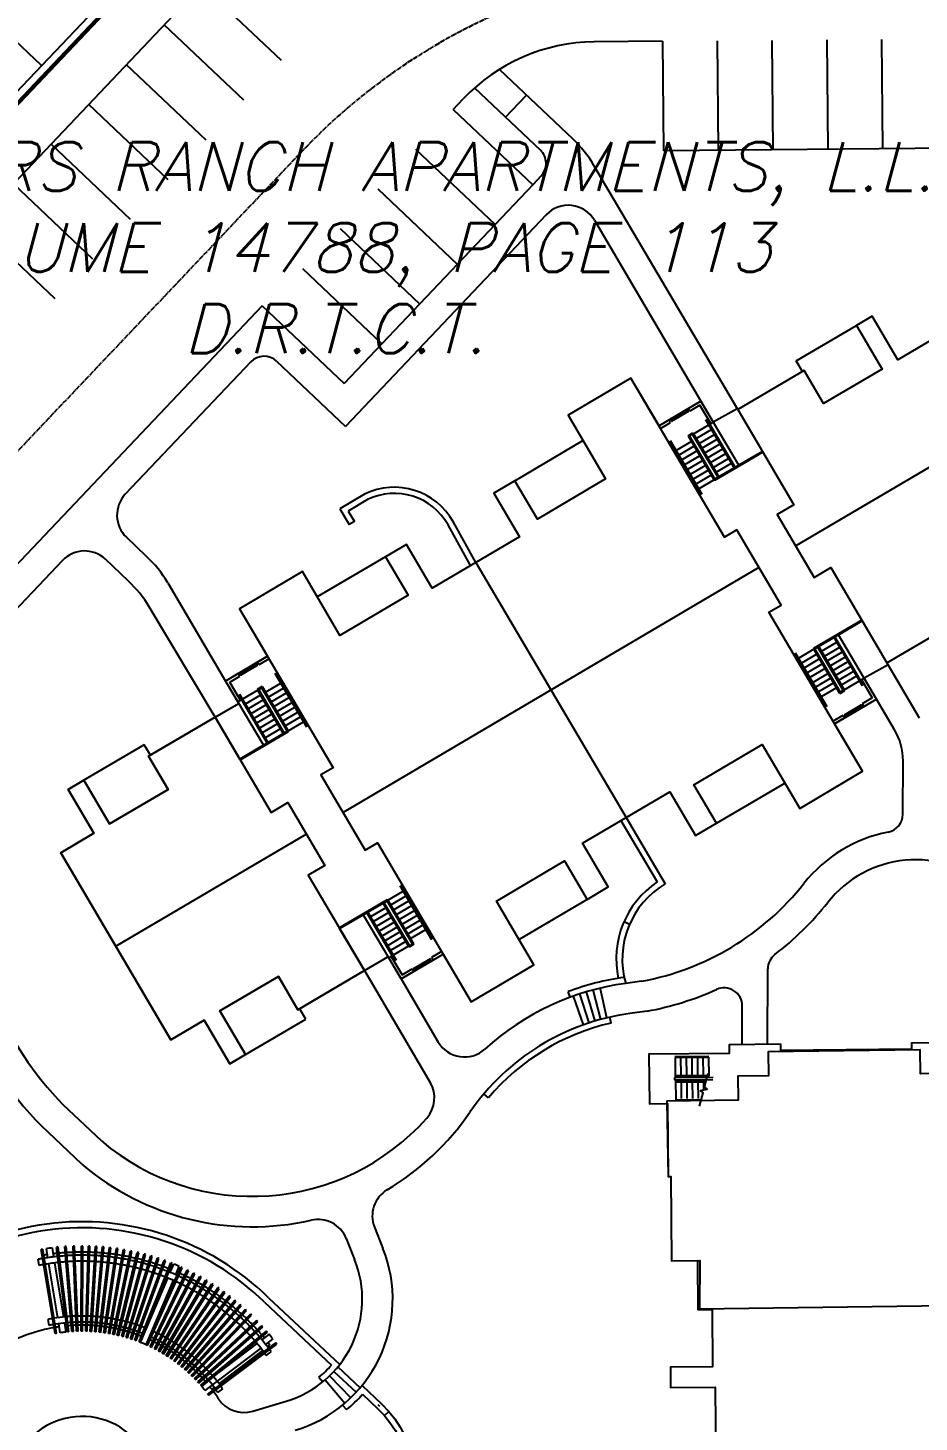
# Model space of a CAD drawing. Header units: feet. Extents: x 2327405 to 2393004, y 6977726 to 7089689.
# Drawn here: x 2342204.1 to 2342350.6, y 7039586.6 to 7039815.8 of the extents above; entities that cross this region are included whole.
import ezdxf

# ---------------------------------------------------------------- set-up
doc = ezdxf.new("R2010")
doc.units = ezdxf.units.FT
doc.header["$MEASUREMENT"] = 0
doc.linetypes.add('CNTR50', pattern=[0.9, 0.75, -0.05, 0.05, -0.05])
doc.layers.get('0').update_dxf_attribs({"linetype": 'CONTINUOUS'})
for name, color, linetype in [('s-adjoiner-txt', 2, 'CONTINUOUS'), ('s-apts', 252, 'CONTINUOUS'), ('s-apts-sd', 252, 'CNTR50')]:
    doc.layers.add(name, color=color, linetype=linetype)
doc.styles.add('LS80', font='simplex.shx', dxfattribs={"oblique": 15, "height": 8})

# ---------------------------------------------------------------- blocks, each defined once
blk = doc.blocks.new('2005042-10b')
at = {"layer": 's-apts'}
for p, q in [((2342255.9004, 7039861.82321), (2342181.5862, 7039783.45612)), ((2342257.50422, 7039848.90635), (2342189.38236, 7039777.06929)), ((2342245.79526, 7039810.39595), (2342232.73465, 7039822.78226)), ((2342206.35882, 7039809.57732), (2342193.29822, 7039821.96362)), ((2342239.60211, 7039803.86565), (2342226.5415, 7039816.25196)), ((2342308.41199, 7039813.5669), (2342297.19207, 7039813.46901)), ((2342308.41199, 7039813.5669), (2342308.56902, 7039795.56808)), ((2342317.41165, 7039813.64542), (2342317.56868, 7039795.64638)), ((2342326.4113, 7039813.72392), (2342326.56834, 7039795.72479)), ((2342335.41096, 7039813.80242), (2342335.568, 7039795.80319)), ((2342344.41062, 7039813.88093), (2342344.56765, 7039795.8816)), ((2342233.40895, 7039797.33535), (2342220.34834, 7039809.72166)), ((2342281.6211, 7039808.95203), (2342293.67972, 7039797.516)), ((2342277.55298, 7039805.91916), (2342288.3553, 7039795.67457)), ((2342227.21583, 7039790.80502), (2342214.15522, 7039803.19132)), ((2342274.03079, 7039802.36855), (2342275.68609, 7039804.11398)), ((2342274.03079, 7039802.36855), (2342287.09143, 7039789.98224)), ((2342221.02268, 7039784.27472), (2342207.96207, 7039796.66102)), ((2342267.83765, 7039795.83823), (2342280.89826, 7039783.45196)), ((2342380.56629, 7039796.19523), (2342308.56902, 7039795.56819)), ((2342320.77401, 7039753.0548), (2342297.14911, 7039793.15606)), ((2342288.46769, 7039791.43341), (2342287.09143, 7039789.98224)), ((2342214.82952, 7039777.74442), (2342201.76891, 7039790.13072)), ((2342287.09143, 7039789.98224), (2342256.12565, 7039757.33074)), ((2342261.6445, 7039789.30793), (2342274.7051, 7039776.92166)), ((2342208.63637, 7039771.21412), (2342195.57576, 7039783.60042)), ((2342289.30336, 7039785.04849), (2342256.31296, 7039750.26216)), ((2342297.23956, 7039784.14536), (2342314.7397, 7039754.43306)), ((2342255.45136, 7039782.77762), (2342268.51196, 7039770.39134)), ((2342249.2582, 7039776.24732), (2342262.31881, 7039763.86104)), ((2342242.65134, 7039770.10937), (2342163.10294, 7039686.23024)), ((2342242.65134, 7039770.10937), (2342256.12565, 7039757.33074)), ((2342330.38604, 7039761.03728), (2342340.29503, 7039766.87354)), ((2342240.77427, 7039760.86401), (2342220.14929, 7039739.11618)), ((2342245.01542, 7039760.9764), (2342256.31296, 7039750.26216)), ((2342331.40104, 7039759.31398), (2342330.38604, 7039761.03728)), ((2342312.65738, 7039753.2066), (2342314.7397, 7039754.43306)), ((2342314.7397, 7039754.43306), (2342316.76971, 7039750.98646)), ((2342312.64064, 7039752.90661), (2342309.76847, 7039751.21494)), ((2342312.72523, 7039752.763), (2342309.85306, 7039751.07133)), ((2342312.91113, 7039752.77578), (2342312.65738, 7039753.2066)), ((2342314.56263, 7039753.74849), (2342312.91113, 7039752.77578)), ((2342316.33888, 7039750.73271), (2342314.56263, 7039753.74849)), ((2342315.65187, 7039751.48863), (2342320.34625, 7039743.51836)), ((2342320.70056, 7039753.17948), (2342316.76971, 7039750.98646)), ((2342309.49799, 7039751.34577), (2342307.84649, 7039750.37306)), ((2342308.10024, 7039749.94223), (2342309.75174, 7039750.91494)), ((2342309.75174, 7039750.91494), (2342309.49799, 7039751.34577)), ((2342312.62818, 7039748.74058), (2342313.41803, 7039749.20579)), ((2342313.41803, 7039749.20579), (2342317.68949, 7039741.95356)), ((2342313.50261, 7039749.06218), (2342316.01576, 7039750.54239)), ((2342313.96782, 7039748.27234), (2342316.48097, 7039749.75255)), ((2342315.50826, 7039751.40405), (2342320.20264, 7039743.43377)), ((2342316.33888, 7039750.73271), (2342316.76971, 7039750.98646)), ((2342284.14833, 7039741.34755), (2342295.3498, 7039747.94506)), ((2342309.54851, 7039747.89383), (2342314.75039, 7039739.06191)), ((2342309.69211, 7039747.97841), (2342314.894, 7039739.14649)), ((2342313.17797, 7039747.80713), (2342310.66482, 7039746.32692)), ((2342313.64318, 7039747.01728), (2342311.13003, 7039745.53707)), ((2342312.62818, 7039748.74058), (2342316.96308, 7039741.38065)), ((2342312.85637, 7039748.68156), (2342313.359, 7039748.9776)), ((2342312.86695, 7039748.66361), (2342317.04326, 7039741.57294)), ((2342313.36958, 7039748.95965), (2342317.54589, 7039741.86898)), ((2342314.43303, 7039747.48249), (2342316.94618, 7039748.9627)), ((2342314.89824, 7039746.69264), (2342317.41139, 7039748.17285)), ((2342315.36345, 7039745.9028), (2342317.8766, 7039747.38301)), ((2342361.61672, 7039749.06367), (2342330.31005, 7039730.62447)), ((2342314.10839, 7039746.22743), (2342311.59524, 7039744.74722)), ((2342314.5736, 7039745.43759), (2342312.06045, 7039743.95738)), ((2342315.03881, 7039744.64774), (2342312.52566, 7039743.16753)), ((2342315.82866, 7039745.11295), (2342318.34181, 7039746.59316)), ((2342316.29387, 7039744.3231), (2342318.80702, 7039745.80331)), ((2342316.75908, 7039743.53325), (2342319.27223, 7039745.01347)), ((2342324.89746, 7039746.05388), (2342316.96308, 7039741.38065)), ((2342324.83402, 7039746.16159), (2342317.04326, 7039741.57294)), ((2342315.50402, 7039743.85789), (2342312.99087, 7039742.37768)), ((2342315.96923, 7039743.06805), (2342313.45608, 7039741.58783)), ((2342317.22428, 7039742.74341), (2342319.73743, 7039744.22362)), ((2342316.43444, 7039742.2782), (2342313.92129, 7039740.79799)), ((2342316.89965, 7039741.48835), (2342314.3865, 7039740.00814)), ((2342223.64876, 7039728.90646), (2342220.33661, 7039732.0476)), ((2342262.89427, 7039728.82919), (2342251.6928, 7039722.23168)), ((2342209.82738, 7039728.23233), (2342173.61216, 7039690.0455)), ((2342220.66658, 7039724.84372), (2342216.89597, 7039728.41965)), ((2342324.27677, 7039727.07095), (2342255.92256, 7039686.81124)), ((2342277.75048, 7039727.90795), (2342302.44885, 7039685.97425)), ((2342227.11923, 7039724.54467), (2342236.61666, 7039708.41965)), ((2342234.89611, 7039702.47387), (2342224.07331, 7039720.5894)), ((2342341.17978, 7039718.40924), (2342333.24541, 7039713.736)), ((2342341.24321, 7039718.30153), (2342333.45245, 7039713.71288)), ((2342341.30622, 7039707.60344), (2342336.61184, 7039715.57372)), ((2342341.44983, 7039707.68803), (2342336.75545, 7039715.6583)), ((2342335.34647, 7039704.09323), (2342330.14458, 7039712.92515)), ((2342335.49008, 7039704.17781), (2342330.28819, 7039713.00974)), ((2342333.30884, 7039713.6283), (2342330.79569, 7039712.14808)), ((2342333.77405, 7039712.83845), (2342331.2609, 7039711.35824)), ((2342337.58031, 7039706.37606), (2342333.24541, 7039713.736)), ((2342337.62876, 7039706.62221), (2342333.45245, 7039713.71288)), ((2342338.13139, 7039706.91825), (2342333.95508, 7039714.00892)), ((2342338.37016, 7039706.84127), (2342334.09869, 7039714.0935)), ((2342334.5639, 7039713.30366), (2342337.07705, 7039714.78387)), ((2342335.02911, 7039712.51381), (2342337.54226, 7039713.99402)), ((2342335.49432, 7039711.72396), (2342338.00747, 7039713.20417)), ((2342238.96947, 7039709.51528), (2342241.84164, 7039711.20695)), ((2342239.05405, 7039709.37167), (2342241.92622, 7039711.06334)), ((2342241.85837, 7039711.50694), (2342243.50987, 7039712.47965)), ((2342242.11212, 7039711.07612), (2342241.85837, 7039711.50694)), ((2342243.76362, 7039712.04883), (2342242.11212, 7039711.07612)), ((2342334.23926, 7039712.0486), (2342331.72611, 7039710.56839)), ((2342334.70447, 7039711.25875), (2342332.19132, 7039709.77854)), ((2342335.16968, 7039710.46891), (2342332.65653, 7039708.9887)), ((2342335.95953, 7039710.93412), (2342338.47268, 7039712.41433)), ((2342336.42474, 7039710.14427), (2342338.93789, 7039711.62448)), ((2342336.88995, 7039709.35442), (2342339.40309, 7039710.83463)), ((2342345.48027, 7039711.10516), (2342341.55267, 7039708.90916)), ((2342345.30322, 7039711.40832), (2342350.586, 7039702.36247)), ((2342238.69898, 7039709.64611), (2342236.61666, 7039708.41965)), ((2342236.61666, 7039708.41965), (2342238.64666, 7039704.97304)), ((2342237.30123, 7039708.24257), (2342238.95273, 7039709.21528)), ((2342239.07749, 7039705.22679), (2342237.30123, 7039708.24257)), ((2342238.95273, 7039709.21528), (2342238.69898, 7039709.64611)), ((2342243.16881, 7039706.57268), (2342245.68196, 7039708.05289)), ((2342244.70925, 7039709.70439), (2342249.91114, 7039700.87246)), ((2342244.85286, 7039709.78897), (2342250.05474, 7039700.95705)), ((2342335.63489, 7039709.67906), (2342333.12174, 7039708.19885)), ((2342336.1001, 7039708.88921), (2342333.58695, 7039707.409)), ((2342336.56531, 7039708.09937), (2342334.05216, 7039706.61916)), ((2342337.35515, 7039708.56458), (2342339.8683, 7039710.04479)), ((2342337.82036, 7039707.77473), (2342340.33351, 7039709.25494)), ((2342338.28557, 7039706.98488), (2342340.79872, 7039708.46509)), ((2342341.12184, 7039708.65541), (2342341.55267, 7039708.90916)), ((2342341.12184, 7039708.65541), (2342342.89809, 7039705.63963)), ((2342343.58267, 7039705.46255), (2342341.55267, 7039708.90916)), ((2342238.7495, 7039706.19417), (2342243.44388, 7039698.2239)), ((2342238.89311, 7039706.27876), (2342243.58749, 7039698.30848)), ((2342241.91376, 7039706.89732), (2342239.40061, 7039705.4171)), ((2342242.37897, 7039706.10747), (2342239.86582, 7039704.62726)), ((2342242.61902, 7039707.50613), (2342241.82917, 7039707.04092)), ((2342241.82917, 7039707.04092), (2342246.10064, 7039699.78869)), ((2342242.55999, 7039707.27794), (2342242.05736, 7039706.9819)), ((2342242.06794, 7039706.96395), (2342246.24425, 7039699.87328)), ((2342242.57057, 7039707.25999), (2342246.74688, 7039700.16932)), ((2342242.61902, 7039707.50613), (2342246.95392, 7039700.1462)), ((2342243.63402, 7039705.78283), (2342246.14717, 7039707.26304)), ((2342244.09923, 7039704.99298), (2342246.61238, 7039706.4732)), ((2342244.56444, 7039704.20314), (2342247.07759, 7039705.68335)), ((2342337.03052, 7039707.30952), (2342334.51737, 7039705.82931)), ((2342337.58031, 7039706.37606), (2342338.37016, 7039706.84127)), ((2342337.63933, 7039706.60426), (2342338.14196, 7039706.9003)), ((2342342.89809, 7039705.63963), (2342341.2466, 7039704.66692)), ((2342234.89611, 7039702.47387), (2342238.79925, 7039704.71397)), ((2342239.07749, 7039705.22679), (2342238.64666, 7039704.97304)), ((2342242.84417, 7039705.31762), (2342240.33102, 7039703.83741)), ((2342243.30938, 7039704.52777), (2342240.79623, 7039703.04756)), ((2342243.77459, 7039703.73793), (2342241.26144, 7039702.25772)), ((2342245.02965, 7039703.41329), (2342247.5428, 7039704.8935)), ((2342245.49486, 7039702.62344), (2342248.00801, 7039704.10365)), ((2342341.14528, 7039704.51053), (2342338.27311, 7039702.81886)), ((2342341.22986, 7039704.36692), (2342338.35769, 7039702.67525)), ((2342341.2466, 7039704.66692), (2342341.50035, 7039704.23609)), ((2342341.50035, 7039704.23609), (2342343.58267, 7039705.46255)), ((2342346.56158, 7039700.40487), (2342343.58267, 7039705.46255)), ((2342244.2398, 7039702.94808), (2342241.72665, 7039701.46787)), ((2342244.70501, 7039702.15823), (2342242.19186, 7039700.67802)), ((2342245.17022, 7039701.36839), (2342242.65707, 7039699.88818)), ((2342245.96007, 7039701.8336), (2342248.47322, 7039703.31381)), ((2342246.42528, 7039701.04375), (2342248.93843, 7039702.52396)), ((2342246.89049, 7039700.2539), (2342249.40363, 7039701.73411)), ((2342336.43571, 7039701.83337), (2342338.08721, 7039702.80608)), ((2342338.34096, 7039702.37525), (2342336.68946, 7039701.40254)), ((2342338.08721, 7039702.80608), (2342338.34096, 7039702.37525)), ((2342238.95611, 7039695.58066), (2342246.74688, 7039700.16932)), ((2342239.01955, 7039695.47296), (2342246.95392, 7039700.1462)), ((2342245.63543, 7039700.57854), (2342243.12228, 7039699.09833)), ((2342223.25407, 7039697.938), (2342213.34508, 7039692.10174)), ((2342224.26907, 7039696.2147), (2342223.25407, 7039697.938)), ((2342347.92016, 7039686.53168), (2342347.94502, 7039695.30151)), ((2342317.30506, 7039685.053), (2342328.50653, 7039691.65052)), ((2342218.58261, 7039664.81852), (2342249.88927, 7039683.25772)), ((2342263.29968, 7039672.39385), (2342265.81283, 7039673.87406)), ((2342270.50721, 7039665.90378), (2342265.30533, 7039674.73571)), ((2342270.65082, 7039665.98837), (2342265.44894, 7039674.82029)), ((2342255.30187, 7039667.82832), (2342263.23624, 7039672.50155)), ((2342255.36531, 7039667.72061), (2342263.15607, 7039672.30926)), ((2342266.7813, 7039664.67641), (2342262.50983, 7039671.92864)), ((2342266.82975, 7039664.92255), (2342262.65344, 7039672.01322)), ((2342267.33238, 7039665.21859), (2342263.15607, 7039672.30926)), ((2342267.57115, 7039665.14162), (2342263.23624, 7039672.50155)), ((2342263.76489, 7039671.604), (2342266.27804, 7039673.08421)), ((2342264.2301, 7039670.81415), (2342266.74325, 7039672.29436)), ((2342264.69531, 7039670.02431), (2342267.20846, 7039671.50452)), ((2342296.051, 7039672.53465), (2342284.84953, 7039665.93714)), ((2342264.54746, 7039662.39357), (2342259.85308, 7039670.36384)), ((2342264.69107, 7039662.47815), (2342259.99669, 7039670.44843)), ((2342262.97504, 7039671.13879), (2342260.46189, 7039669.65858)), ((2342263.44025, 7039670.34894), (2342260.9271, 7039668.86873)), ((2342263.90546, 7039669.5591), (2342261.39231, 7039668.07889)), ((2342265.16052, 7039669.23446), (2342267.67367, 7039670.71467)), ((2342265.62573, 7039668.44461), (2342268.13888, 7039669.92482)), ((2342266.09094, 7039667.65476), (2342268.60409, 7039669.13498)), ((2342264.37067, 7039668.76925), (2342261.85752, 7039667.28904)), ((2342264.83588, 7039667.9794), (2342262.32273, 7039666.49919)), ((2342265.30109, 7039667.18956), (2342262.78794, 7039665.70934)), ((2342266.55615, 7039666.86492), (2342269.0693, 7039668.34513)), ((2342267.02136, 7039666.07507), (2342269.5345, 7039667.55528)), ((2342265.7663, 7039666.39971), (2342263.25315, 7039664.9195)), ((2342266.23151, 7039665.60986), (2342263.71836, 7039664.12965)), ((2342266.69672, 7039664.82001), (2342264.18357, 7039663.3398)), ((2342267.57115, 7039665.14162), (2342266.7813, 7039664.67641)), ((2342267.34296, 7039665.20064), (2342266.84033, 7039664.9046)), ((2342263.86045, 7039663.14949), (2342263.42962, 7039662.89574)), ((2342265.45963, 7039659.44914), (2342263.42962, 7039662.89574)), ((2342263.86045, 7039663.14949), (2342265.6367, 7039660.13371)), ((2342267.4741, 7039661.1192), (2342270.34627, 7039662.81087)), ((2342267.55868, 7039660.97559), (2342270.43085, 7039662.66726)), ((2342272.09909, 7039663.93997), (2342270.44759, 7039662.96726)), ((2342270.44759, 7039662.96726), (2342270.70134, 7039662.53643)), ((2342270.70134, 7039662.53643), (2342272.35284, 7039663.50914)), ((2342259.42532, 7039660.8274), (2342270.25687, 7039642.43725)), ((2342267.54195, 7039660.6756), (2342265.45963, 7039659.44914)), ((2342265.6367, 7039660.13371), (2342267.2882, 7039661.10642)), ((2342267.2882, 7039661.10642), (2342267.54195, 7039660.6756)), ((2342325.68574, 7039648.69124), (2342325.72094, 7039661.10376)), ((2342265.45963, 7039659.44914), (2342271.56354, 7039649.08571)), ((2342304.99521, 7039659.07354), (2342302.3905, 7039658.71934)), ((2342249.81329, 7039652.84492), (2342248.79829, 7039654.56822)), ((2342305.90061, 7039654.15619), (2342303.06421, 7039653.76493)), ((2342321.51923, 7039648.65541), (2342321.53719, 7039654.98884)), ((2342239.9043, 7039647.00866), (2342249.81329, 7039652.84492)), ((2342310.45243, 7039646.68519), (2342316.03556, 7039646.73319)), ((2342310.45386, 7039646.51853), (2342316.03699, 7039646.56653)), ((2342310.5637, 7039643.43602), (2342310.53719, 7039646.51924)), ((2342311.4789, 7039643.61056), (2342311.45383, 7039646.52712)), ((2342312.39554, 7039643.61845), (2342312.37046, 7039646.53501)), ((2342313.31217, 7039643.62633), (2342313.28709, 7039646.54289)), ((2342314.2288, 7039643.63421), (2342314.20372, 7039646.55077)), ((2342315.14543, 7039643.64209), (2342315.12036, 7039646.55865)), ((2342316.0635, 7039643.48331), (2342316.03699, 7039646.56653)), ((2342310.39883, 7039643.22626), (2342316.76039, 7039643.28096)), ((2342310.39883, 7039643.22626), (2342310.4017, 7039642.89294)), ((2342310.4017, 7039642.89294), (2342316.67383, 7039642.94687)), ((2342310.56227, 7039643.60268), (2342316.06207, 7039643.64997)), ((2342310.5637, 7039643.43602), (2342316.0635, 7039643.48331)), ((2342310.57015, 7039642.68605), (2342315.66448, 7039642.72985)), ((2342310.57015, 7039642.68605), (2342310.59523, 7039639.76949)), ((2342310.57159, 7039642.51939), (2342315.6212, 7039642.56281)), ((2342311.48822, 7039642.52727), (2342311.51186, 7039639.77737)), ((2342312.40485, 7039642.53515), (2342312.4285, 7039639.78525)), ((2342313.32148, 7039642.54303), (2342313.34513, 7039639.79314)), ((2342314.23812, 7039642.55092), (2342314.26176, 7039639.80102)), ((2342315.15475, 7039642.5588), (2342315.167, 7039641.13367)), ((2342310.51333, 7039639.60211), (2342314.81907, 7039639.63914)), ((2342216.22705, 7039632.81737), (2342209.95896, 7039638.76183)), ((2342212.99219, 7039629.0048), (2342206.4137, 7039635.23605)), ((2342261.08893, 7039618.64356), (2342262.47893, 7039615.16493)), ((2342256.44796, 7039616.78306), (2342257.83588, 7039613.30964)), ((2342241.08532, 7039588.39898), (2342246.60452, 7039590.05142)), ((2342261.6432, 7039589.49777), (2342261.91965, 7039589.23799))]:
    blk.add_line(p, q, dxfattribs=at)
at = {"layer": 's-apts', "const_width": 0.66667, "elevation": 0}
blk.add_lwpolyline([(2342183.07328, 7039782.90021), (2342258.80212, 7039862.83366), (2342244.25723, 7039876.56415), (2342168.6179, 7039796.50939)], close=True, dxfattribs=at)
at = {"layer": 's-apts', "elevation": 0}
blk.add_lwpolyline([(2342282.57317, 7039801.01514), (2342286.08522, 7039804.71839)], dxfattribs=at)
at = {"layer": 's-apts'}
for points in [[(2342352.56628, 7039764.42979), (2342347.10916, 7039761.21562), (2342342.87998, 7039768.39604), (2342340.29503, 7039766.87354), (2342344.5242, 7039759.69311), (2342334.90243, 7039754.02602), (2342331.68826, 7039759.48314), (2342320.77401, 7039753.0548), (2342324.83402, 7039746.16159), (2342320.95659, 7039743.87784), (2342314.7397, 7039754.43306), (2342307.84649, 7039750.37306), (2342303.23669, 7039758.19972), (2342292.89688, 7039752.10971), (2342299.07147, 7039741.62629), (2342287.87001, 7039735.02877), (2342284.14833, 7039741.34755), (2342280.70173, 7039739.31755), (2342284.9309, 7039732.13712), (2342270.57005, 7039723.67877), (2342266.34087, 7039730.8592), (2342262.89427, 7039728.82919), (2342266.61594, 7039722.51042), (2342255.41448, 7039715.91291), (2342249.23988, 7039726.39633), (2342238.90007, 7039720.30632), (2342243.50987, 7039712.47965), (2342236.61666, 7039708.41965), (2342242.83354, 7039697.86442), (2342238.95611, 7039695.58066), (2342234.89611, 7039702.47387), (2342223.98186, 7039696.04553), (2342227.19603, 7039690.58841), (2342217.57426, 7039684.92131), (2342213.34508, 7039692.10174), (2342210.76013, 7039690.57924), (2342214.9893, 7039683.39881), (2342209.53218, 7039680.18464), (2342227.63305, 7039649.45241), (2342233.09017, 7039652.66658), (2342237.31934, 7039645.48616), (2342239.9043, 7039647.00866), (2342235.67512, 7039654.18908), (2342245.2969, 7039659.85618), (2342248.51107, 7039654.39905), (2342259.42532, 7039660.8274), (2342255.36531, 7039667.72061), (2342259.24274, 7039670.00436), (2342265.45963, 7039659.44914), (2342272.35284, 7039663.50914), (2342276.96264, 7039655.68248), (2342287.30245, 7039661.77249), (2342281.12786, 7039672.25591), (2342292.32932, 7039678.85342), (2342296.051, 7039672.53465), (2342299.4976, 7039674.56465), (2342295.26843, 7039681.74508), (2342309.62928, 7039690.20343), (2342313.85845, 7039683.023), (2342317.30506, 7039685.053), (2342313.58339, 7039691.37178), (2342324.78485, 7039697.96929), (2342330.95945, 7039687.48587), (2342341.29926, 7039693.57588), (2342336.68946, 7039701.40254), (2342343.58267, 7039705.46255), (2342337.36578, 7039716.01778), (2342341.24321, 7039718.30153), (2342345.30322, 7039711.40832), (2342356.21747, 7039717.83667)], [(2342255.40801, 7039736.70769), (2342256.94297, 7039734.13011)], [(2342256.77886, 7039736.36015), (2342257.80216, 7039734.64176)], [(2342257.80216, 7039734.64176), (2342256.94297, 7039734.13011)], [(2342301.5872, 7039685.46675), (2342307.52181, 7039675.39078)], [(2342302.44885, 7039685.97425), (2342308.8744, 7039675.06475)], [(2342302.1084, 7039668.87913), (2342303.02397, 7039668.47698)], [(2342259.42532, 7039660.8274), (2342263.30275, 7039663.11115)], [(2342298.31356, 7039652.80764), (2342297.01592, 7039657.63632)], [(2342299.2817, 7039653.05424), (2342298.23794, 7039657.78849)], [(2342293.24589, 7039656.43497), (2342292.89883, 7039657.37281)], [(2342295.44969, 7039651.91565), (2342293.77592, 7039656.62718)], [(2342296.39639, 7039652.23803), (2342294.84695, 7039656.99189)], [(2342297.35124, 7039652.53543), (2342295.9272, 7039657.32835)], [(2342299.98391, 7039652.19154), (2342299.7686, 7039653.16811)], [(2342357.85122, 7039648.96782), (2342349.35154, 7039648.89473), (2342349.36013, 7039647.89477), (2342327.86093, 7039647.70991), (2342327.85233, 7039648.70987), (2342319.35264, 7039648.63678), (2342319.36483, 7039647.22017), (2342306.19865, 7039647.10696), (2342306.26886, 7039638.94059), (2342309.26875, 7039638.96639), (2342309.37193, 7039626.96683), (2342309.78858, 7039626.97042), (2342309.90753, 7039613.13759), (2342314.15737, 7039613.17414), (2342314.22687, 7039605.0911), (2342316.56012, 7039605.11116), (2342316.64109, 7039595.69485), (2342309.72468, 7039595.63537), (2342309.75334, 7039592.30216), (2342317.0864, 7039592.36522), (2342317.19244, 7039580.03234)], [(2342314.51344, 7039638.54563), (2342315.08247, 7039640.74185), (2342314.66116, 7039641.10927), (2342315.7546, 7039641.34247), (2342315.33329, 7039641.70989), (2342315.90232, 7039643.90612)], [(2342279.8228, 7039639.9016), (2342279.05747, 7039640.54523)], [(2342208.60583, 7039601.16368), (2342206.33135, 7039614.97812)], [(2342208.85231, 7039601.20549), (2342206.5779, 7039615.01951)], [(2342207.11909, 7039615.10479), (2342207.36229, 7039613.6245)], [(2342208.11007, 7039615.24128), (2342208.35344, 7039613.75998)], [(2342210.63772, 7039601.43586), (2342208.85632, 7039615.32738)], [(2342210.88693, 7039601.458), (2342209.1051, 7039615.35292)], [(2342211.38518, 7039601.49498), (2342210.19195, 7039615.44603)], [(2342211.63482, 7039601.50987), (2342210.4414, 7039615.46318)], [(2342212.13405, 7039601.53238), (2342211.5679, 7039615.52105)], [(2342212.38394, 7039601.54002), (2342211.81776, 7039615.52955)], [(2342212.88396, 7039601.54803), (2342212.93081, 7039615.54916)], [(2342213.13397, 7039601.5484), (2342213.1808, 7039615.54832)], [(2342213.63402, 7039601.54189), (2342214.08748, 7039615.53575)], [(2342213.88393, 7039601.535), (2342214.33735, 7039615.52766)], [(2342214.38358, 7039601.51396), (2342215.24327, 7039615.48876)], [(2342214.63318, 7039601.49982), (2342215.4928, 7039615.47341)], [(2342215.13173, 7039601.46431), (2342216.39678, 7039615.40825)], [(2342215.38082, 7039601.44292), (2342216.64576, 7039615.38566)], [(2342215.8784, 7039601.39292), (2342217.54789, 7039615.29424)], [(2342216.12676, 7039601.36431), (2342217.79611, 7039615.26443)], [(2342216.62269, 7039601.29987), (2342218.69521, 7039615.14684)], [(2342216.87011, 7039601.26407), (2342218.94246, 7039615.10984)], [(2342217.36396, 7039601.18525), (2342219.83777, 7039614.96619)], [(2342217.61024, 7039601.14227), (2342220.08383, 7039614.92202)], [(2342218.10131, 7039601.04921), (2342220.97417, 7039614.75251)], [(2342218.34624, 7039600.99909), (2342221.21885, 7039614.70122)], [(2342218.83468, 7039600.89175), (2342222.10431, 7039614.50584)], [(2342219.07805, 7039600.83454), (2342222.34739, 7039614.44746)], [(2342219.56316, 7039600.71306), (2342223.22681, 7039614.22644)], [(2342219.80477, 7039600.64881), (2342223.4681, 7039614.16102)], [(2342205.9995, 7039612.37704), (2342205.83699, 7039613.3641)], [(2342207.52443, 7039612.63763), (2342208.98372, 7039603.75549)], [(2342208.51569, 7039612.77239), (2342209.97641, 7039603.88155)], [(2342220.28588, 7039600.51336), (2342224.3403, 7039613.91469)], [(2342220.52552, 7039600.44213), (2342224.57959, 7039613.84229)], [(2342221.00249, 7039600.29277), (2342225.44428, 7039613.57074)], [(2342221.23996, 7039600.21461), (2342225.68136, 7039613.49142)], [(2342221.7124, 7039600.05146), (2342226.5378, 7039613.19488)], [(2342221.9475, 7039599.96644), (2342226.77248, 7039613.10872)], [(2342222.41526, 7039599.78955), (2342227.62036, 7039612.78727)], [(2342222.6478, 7039599.69773), (2342227.85244, 7039612.69433)], [(2342223.56858, 7039599.30766), (2342229.28402, 7039612.08836)], [(2342223.7963, 7039599.2045), (2342229.51206, 7039611.98589)], [(2342227.51922, 7039611.21115), (2342228.10377, 7039612.59269)], [(2342228.44018, 7039610.82148), (2342229.02472, 7039612.20303)], [(2342222.6478, 7039599.69773), (2342227.12952, 7039610.29011)], [(2342223.56875, 7039599.30807), (2342228.05048, 7039609.90044)], [(2342224.24879, 7039598.99154), (2342230.3333, 7039611.60145)], [(2342224.47342, 7039598.88181), (2342230.55818, 7039611.49223)], [(2342224.91928, 7039598.65593), (2342231.36763, 7039611.08447)], [(2342225.14063, 7039598.53972), (2342231.58924, 7039610.96876)], [(2342225.57975, 7039598.30099), (2342232.38653, 7039610.53766)], [(2342225.79763, 7039598.17841), (2342232.60469, 7039610.41557)], [(2342226.22963, 7039597.92703), (2342233.38914, 7039609.96149)], [(2342226.44387, 7039597.79817), (2342233.60366, 7039609.83312)], [(2342226.86862, 7039597.53421), (2342234.37498, 7039609.35621)], [(2342227.07903, 7039597.39918), (2342234.58568, 7039609.22166)], [(2342227.49594, 7039597.12299), (2342235.34284, 7039608.72255)], [(2342227.70233, 7039596.98191), (2342235.54955, 7039608.58193)], [(2342228.11081, 7039596.6939), (2342236.29155, 7039608.06128)], [(2342228.31302, 7039596.54688), (2342236.49409, 7039607.91472)], [(2342228.7132, 7039596.24696), (2342237.22102, 7039607.37246)], [(2342228.91105, 7039596.09414), (2342237.41921, 7039607.22009)], [(2342229.30235, 7039595.78272), (2342238.1301, 7039606.65693)], [(2342229.49568, 7039595.62421), (2342238.32379, 7039606.49886)], [(2342229.87776, 7039595.30156), (2342239.01803, 7039605.91528)], [(2342230.06641, 7039595.1375), (2342239.20704, 7039605.75165)], [(2342230.43875, 7039594.80408), (2342239.88373, 7039605.14843)], [(2342230.62256, 7039594.63462), (2342240.06792, 7039604.97939)], [(2342243.00748, 7039606.324), (2342254.02228, 7039595.97324)], [(2342243.69214, 7039607.05259), (2342255.38966, 7039596.06037)], [(2342207.62488, 7039602.50505), (2342207.46232, 7039603.4924)], [(2342209.14587, 7039602.76854), (2342209.3891, 7039601.28808)], [(2342210.13878, 7039602.89328), (2342210.38237, 7039601.41064)], [(2342230.98527, 7039594.29033), (2342240.72713, 7039604.35646)], [(2342231.16408, 7039594.1156), (2342240.90633, 7039604.18213)], [(2342231.52278, 7039593.7673), (2342241.74158, 7039603.33971)], [(2342231.69369, 7039593.58485), (2342241.91438, 7039603.15903)], [(2342232.03897, 7039593.22314), (2342242.57286, 7039602.44908)], [(2342232.20369, 7039593.03507), (2342242.74005, 7039602.26319)], [(2342232.53916, 7039592.66419), (2342243.3383, 7039601.57825)], [(2342232.69831, 7039592.47139), (2342243.50002, 7039601.38757)], [(2342243.77163, 7039601.06176), (2342242.57619, 7039600.15365)], [(2342244.39835, 7039600.28204), (2342243.20377, 7039599.37458)], [(2342242.40738, 7039598.7696), (2342233.23534, 7039591.80207)], [(2342233.70827, 7039591.21675), (2342244.90921, 7039599.61549)], [(2342233.85728, 7039591.01601), (2342245.05856, 7039599.41501)], [(2342241.77919, 7039599.54821), (2342235.41198, 7039594.71136)], [(2342235.56806, 7039592.90215), (2342242.72406, 7039598.36032)], [(2342243.31987, 7039597.55708), (2342244.11526, 7039598.16376)], [(2342243.51917, 7039598.96678), (2342243.91673, 7039599.27002)], [(2342255.07577, 7039595.66921), (2342258.72521, 7039592.23981)], [(2342251.94301, 7039593.97226), (2342252.59434, 7039593.21289)], [(2342252.97851, 7039593.53299), (2342256.23374, 7039589.7378)], [(2342253.7153, 7039594.20225), (2342257.18105, 7039590.59828)], [(2342254.41677, 7039594.91655), (2342258.08294, 7039591.51666)], [(2342234.37539, 7039591.99245), (2342234.77295, 7039592.29568)], [(2342235.36486, 7039591.48947), (2342236.16048, 7039592.09633)], [(2342259.04546, 7039592.62499), (2342262.26204, 7039589.60235)], [(2342255.8506, 7039589.4165), (2342256.5018, 7039588.65728)], [(2342262.71638, 7039587.69227), (2342263.46954, 7039588.3501)]]:
    blk.add_lwpolyline(points, dxfattribs=at)
for points in [[(2342352.56628, 7039764.42979), (2342347.10916, 7039761.21562), (2342342.87998, 7039768.39604), (2342340.29503, 7039766.87354), (2342344.5242, 7039759.69311), (2342334.90243, 7039754.02602), (2342331.68826, 7039759.48314), (2342320.77401, 7039753.0548), (2342329.99361, 7039737.40147), (2342327.26505, 7039735.79438), (2342333.35506, 7039725.45457), (2342336.08362, 7039727.06165), (2342345.30322, 7039711.40832), (2342356.21747, 7039717.83667), (2342353.0033, 7039723.29379), (2342362.62507, 7039728.96089), (2342366.85424, 7039721.78046), (2342369.4392, 7039723.30296), (2342365.21002, 7039730.48339), (2342370.66715, 7039733.69756)], [(2342320.63968, 7039733.24612), (2342318.63089, 7039732.06297), (2342303.23669, 7039758.19972), (2342292.89688, 7039752.10971), (2342299.07147, 7039741.62629), (2342287.87001, 7039735.02877), (2342284.14833, 7039741.34755), (2342280.70173, 7039739.31755), (2342284.9309, 7039732.13712), (2342270.57005, 7039723.67877), (2342266.34087, 7039730.8592), (2342262.89427, 7039728.82919), (2342266.61594, 7039722.51042), (2342255.41448, 7039715.91291), (2342249.23988, 7039726.39633), (2342238.90007, 7039720.30632), (2342254.29426, 7039694.16957), (2342252.28547, 7039692.98641), (2342259.55965, 7039680.63608), (2342261.56844, 7039681.81923), (2342276.96264, 7039655.68248), (2342287.30245, 7039661.77249), (2342281.12786, 7039672.25591), (2342292.32932, 7039678.85342), (2342296.051, 7039672.53465), (2342299.4976, 7039674.56465), (2342295.26843, 7039681.74508), (2342309.62928, 7039690.20343), (2342313.85845, 7039683.023), (2342317.30506, 7039685.053), (2342313.58339, 7039691.37178), (2342324.78485, 7039697.96929), (2342330.95945, 7039687.48587), (2342341.29926, 7039693.57588), (2342325.90507, 7039719.71263), (2342327.91386, 7039720.89579)], [(2342209.53218, 7039680.18464), (2342214.9893, 7039683.39881), (2342210.76013, 7039690.57924), (2342213.34508, 7039692.10174), (2342217.57426, 7039684.92131), (2342227.19603, 7039690.58841), (2342223.98186, 7039696.04553), (2342234.89611, 7039702.47387), (2342244.11571, 7039686.82054), (2342246.84427, 7039688.42763), (2342252.93428, 7039678.08782), (2342250.20572, 7039676.48073), (2342259.42532, 7039660.8274), (2342248.51107, 7039654.39905), (2342245.2969, 7039659.85618), (2342235.67512, 7039654.18908), (2342239.9043, 7039647.00866), (2342237.31934, 7039645.48616), (2342233.09017, 7039652.66658), (2342227.63305, 7039649.45241)], [(2342363.1572, 7039605.88954), (2342363.23889, 7039613.59617), (2342367.90538, 7039613.63629), (2342367.78644, 7039627.46912), (2342368.20309, 7039627.4727), (2342368.16415, 7039639.86281), (2342355.864, 7039640.02244), (2342355.47731, 7039643.9342), (2342350.81108, 7039643.87059), (2342350.75769, 7039647.78689), (2342325.76001, 7039647.44612), (2342325.8134, 7039643.52981), (2342320.81386, 7039643.46166), (2342320.86725, 7039639.54535), (2342309.15127, 7039639.37666), (2342309.37193, 7039626.96683), (2342309.78858, 7039626.97042), (2342309.90753, 7039613.13759), (2342314.57402, 7039613.17772), (2342314.49505, 7039605.22616)]]:
    blk.add_lwpolyline(points, close=True, dxfattribs=at)
for points in [[(2342277.75048, 7039727.90795), (2342274.06606, 7039734.55087, 0.400145726), (2342259.45848, 7039739.11976), (2342255.40801, 7039736.70769)], [(2342276.87598, 7039727.42292), (2342273.19156, 7039734.06584, 0.399037634), (2342259.93538, 7039738.23987), (2342256.77886, 7039736.36015)], [(2342259.04546, 7039592.62499), (2342262.26204, 7039589.60235, -0.380656693), (2342264.35058, 7039566.20589, 0.38320639), (2342266.81907, 7039539.87674, -0.833719401), (2342232.8671, 7039486.26712, -0.833719401)], [(2342259.12583, 7039591.17723), (2342261.57725, 7039588.87362, -0.380656693), (2342263.54754, 7039566.80181, 0.38320639), (2342266.14079, 7039539.14194, -0.833719401), (2342233.24145, 7039487.1944, -0.833719401)], [(2342216.22117, 7039557.6301, -0.186281375), (2342221.50139, 7039567.45788, 1.160848041), (2342202.54343, 7039581.15372, -0.255601151), (2342194.58644, 7039575.78811, 0.581100648), (2342184.15073, 7039552.74114, -0.274000978), (2342185.09501, 7039542.59031, 0.512255703), (2342196.25595, 7039522.38623, 0.108217356), (2342201.50843, 7039522.89361, -0.203439077), (2342218.00775, 7039521.41572, -0.04364051), (2342220.58587, 7039519.73412, 1.125536786), (2342232.70683, 7039539.62868, 0.07637212), (2342230.56433, 7039540.23727)]]:
    blk.add_lwpolyline(points, format="xyb", dxfattribs=at)
at = {"layer": 's-apts', "elevation": 0}
for points in [[(2342183.23212, 7039674.03129), (2342191.0235, 7039667.06614, -0.117460369), (2342198.62595, 7039656.13014, 0.102610941), (2342209.95896, 7039638.76183, -0.971172131)], [(2342162.40133, 7039652.06643), (2342176.44919, 7039666.87908, -0.405617206), (2342183.40949, 7039667.1661), (2342187.69114, 7039663.33849, -0.117460369), (2342193.97091, 7039654.30515, 0.102610941), (2342206.4137, 7039635.23605, 0.102610941)]]:
    blk.add_lwpolyline(points, format="xyb", dxfattribs=at)
at = {"layer": 's-apts'}
for centre, radius, start, end in [((2342297.45379, 7039783.47016), 30, 90.4998608, 136.5179474), ((2342279.91717, 7039783.0042, -0.00001), 20, 30.5036615, 46.5179474), ((2342286.29092, 7039793.4978, -0.00004), 3, 316.5178595, 46.5179474), ((2342292.93131, 7039781.60785), 5, 30.4975097, 136.5178595), ((2342242.95104, 7039758.79963, -0.00011), 3, 46.5179474, 136.5179474), ((2342223.77724, 7039735.67555, -0.00012), 5, 136.5179474, 226.5179474), ((2342213.45533, 7039724.7917, 0.00001), 5, 46.5179474, 136.5179474), ((2342209.88621, 7039714.39466, -0.00002), 20, 30.4975097, 46.5179474), ((2342206.90403, 7039710.33192), 20, 30.8554516, 46.5179474), ((2342337.94506, 7039695.32986), 10, 359.8375437, 30.4975097), ((2342344.92017, 7039686.54018), 3, 281.2137753, 359.8375437), ((2342350.06572, 7039660.586), 23.45934, 101.2137753, 141.681452), ((2342350.06572, 7039660.586), 18.45934, 49.3456722, 141.681452), ((2342316.15027, 7039662.71155), 15.33666, 124.2360317, 191.9170561), ((2342316.15027, 7039662.71155), 14.33666, 120.4975097, 196.1737664), ((2342296.99443, 7039702.52708), 44.18397, 280.432611, 321.681452), ((2342296.99443, 7039702.52708), 49.18397, 307.4431559, 321.681452), ((2342328.72093, 7039661.09526), 3, 127.4431559, 179.8375437), ((2342308.19397, 7039616.04162), 43.0705, 97.7437965, 132.2518754), ((2342308.19397, 7039616.04162), 44.0705, 97.902454, 110.3076495), ((2342296.99443, 7039702.52708), 49.18397, 280.432611, 294.3823317), ((2342318.5372, 7039654.99735), 3, 359.8375437, 114.3823317), ((2342308.19397, 7039616.04162), 38.0705, 97.7437965, 145.5860704), ((2342308.19397, 7039616.04162), 37.0705, 102.7954886, 139.9363753), ((2342275.8718, 7039651.62322), 5, 210.4975097, 312.2518754), ((2342265.94861, 7039639.89975), 5, 318.3606272, 30.4975097), ((2342241.03208, 7039662.05231), 43.34021, 300.7277757, 325.5860704), ((2342241.03208, 7039662.05231), 38.34021, 229.6863244, 318.3606272), ((2342241.03208, 7039662.05231), 43.34021, 229.6863244, 282.876742), ((2342265.73198, 7039620.49884), 5, 120.7277757, 201.7807834), ((2342213.04757, 7039575.72485), 43.8237, 45.6315978, 149.5957184), ((2342251.80491, 7039614.92778), 5, 21.7807834, 102.876742), ((2342213.04757, 7039575.72485), 42.8237, 45.6315978, 149.5957184), ((2342213.04757, 7039575.72485), 39.8237, 99.3495882, 99.7092744), ((2342213.04757, 7039575.72485), 38.8237, 98.5415455, 99.3495882), ((2342213.04757, 7039575.72485), 39.8237, 97.1220875, 98.5613467), ((2342213.04757, 7039575.72485), 38.8237, 96.0086657, 97.0651867), ((2342213.04757, 7039575.72485), 39.8237, 95.6814869, 96.041286), ((2342213.04757, 7039575.72485), 38.8237, 94.092003, 95.6395929), ((2342213.04757, 7039575.72485), 39.8237, 93.7522725, 94.1120072), ((2342213.04757, 7039575.72485), 38.8237, 92.1244933, 93.7229998), ((2342213.04757, 7039575.72485), 38.3237, 92.121974, 93.7077905), ((2342213.04757, 7039575.72485), 39.8237, 91.7696503, 92.1293422), ((2342213.04757, 7039575.72485), 38.8237, 90.1772636, 91.7555362), ((2342213.04757, 7039575.72485), 38.3237, 85.1898597, 91.7482029), ((2342213.04757, 7039575.72485), 39.8237, 89.8083126, 90.1679989), ((2342213.04757, 7039575.72485), 38.8237, 88.5129832, 89.8083126), ((2342213.04757, 7039575.72485), 39.8237, 88.1440321, 88.5037184), ((2342213.04757, 7039575.72485), 38.8237, 86.8487028, 88.1440321), ((2342213.04757, 7039575.72485), 39.8237, 86.4797517, 86.839438), ((2342213.04757, 7039575.72485), 38.8237, 85.1850461, 86.4797517), ((2342213.04757, 7039575.72485), 39.8237, 84.816095, 85.1757813), ((2342213.04757, 7039575.72485), 38.8237, 83.5207656, 84.816095), ((2342213.04757, 7039575.72485), 39.8237, 83.1518146, 83.5115009), ((2342213.04757, 7039575.72485), 38.8237, 81.8564852, 83.1518146), ((2342213.04757, 7039575.72485), 39.8237, 81.4875342, 81.8472205), ((2342213.04757, 7039575.72485), 38.8237, 80.1922048, 81.4875342), ((2342213.04757, 7039575.72485), 39.8237, 79.8232538, 80.18294), ((2342213.04757, 7039575.72485), 39.8237, 78.1595971, 78.5192834), ((2342213.04757, 7039575.72485), 39.8237, 76.4953166, 76.8550029), ((2342213.04757, 7039575.72485), 39.8237, 74.8310362, 75.1907225), ((2342241.5852, 7039606.81616), 22.5, 286.66758, 21.7807834), ((2342213.04757, 7039575.72485), 38.3237, 99.7233528, 100.8448061), ((2342213.04757, 7039575.72485), 37.3237, 99.7333671, 100.8848764), ((2342213.04757, 7039575.72485), 38.3237, 95.991717, 99.3495882), ((2342213.04757, 7039575.72485), 37.3237, 95.9564569, 99.3495882), ((2342213.04757, 7039575.72485), 38.3237, 94.0816094, 95.6178257), ((2342213.04757, 7039575.72485), 37.3237, 94.0599867, 95.5725408), ((2342213.04757, 7039575.72485), 37.3237, 92.1167328, 93.676149), ((2342213.04757, 7039575.72485), 37.3237, 90.1920916, 91.732947), ((2342213.04757, 7039575.72485), 37.3237, 88.5278111, 89.8083126), ((2342213.04757, 7039575.72485), 37.3237, 86.8635307, 88.1440321), ((2342213.04757, 7039575.72485), 37.3237, 85.199874, 86.4797517), ((2342213.04757, 7039575.72485), 37.3237, 83.5355936, 84.816095), ((2342213.04757, 7039575.72485), 38.3237, 83.5255793, 84.816095), ((2342213.04757, 7039575.72485), 37.3237, 81.8713132, 83.1518146), ((2342213.04757, 7039575.72485), 38.3237, 81.8612989, 83.1518146), ((2342213.04757, 7039575.72485), 37.3237, 80.2070327, 81.4875342), ((2342213.04757, 7039575.72485), 38.3237, 80.1970185, 81.4875342), ((2342213.04757, 7039575.72485), 37.3237, 78.5433761, 79.8232538), ((2342213.04757, 7039575.72485), 38.3237, 78.5333618, 79.8232538), ((2342213.04757, 7039575.72485), 38.8237, 78.5285481, 79.8232538), ((2342213.04757, 7039575.72485), 37.3237, 76.8790956, 78.1595971), ((2342213.04757, 7039575.72485), 38.3237, 76.8690814, 78.1595971), ((2342213.04757, 7039575.72485), 38.8237, 76.8642677, 78.1595971), ((2342213.04757, 7039575.72485), 37.3237, 75.2148152, 76.4953166), ((2342213.04757, 7039575.72485), 38.3237, 75.2048009, 76.4953166), ((2342213.04757, 7039575.72485), 38.8237, 75.1999873, 76.4953166), ((2342213.04757, 7039575.72485), 37.3237, 73.5511585, 74.8310362), ((2342213.04757, 7039575.72485), 38.3237, 73.5411442, 74.8310362), ((2342213.04757, 7039575.72485), 38.8237, 73.5363305, 74.8310362), ((2342213.04757, 7039575.72485), 38.3237, 71.8774876, 73.1673795), ((2342213.04757, 7039575.72485), 38.8237, 71.8726739, 73.1673795), ((2342213.04757, 7039575.72485), 39.8237, 73.1673795, 73.5270658), ((2342213.04757, 7039575.72485), 38.3237, 70.2138309, 71.5037229), ((2342213.04757, 7039575.72485), 38.8237, 70.2090172, 71.5037229), ((2342213.04757, 7039575.72485), 39.8237, 71.5037229, 71.8634091), ((2342213.04757, 7039575.72485), 38.3237, 68.5495505, 69.8400662), ((2342213.04757, 7039575.72485), 38.8237, 68.5447368, 69.8400662), ((2342213.04757, 7039575.72485), 39.8237, 69.8400662, 70.1997525), ((2342213.04757, 7039575.72485), 38.8237, 67.8042695, 68.1757857), ((2342213.04757, 7039575.72485), 39.8237, 68.1757857, 68.535472), ((2342213.04757, 7039575.72485), 39.8237, 66.3469654, 67.7857389), ((2342213.04757, 7039575.72485), 39.8237, 65.5793663, 65.939052), ((2342241.5852, 7039606.81616), 17.5, 286.66758, 21.7807834), ((2342213.04757, 7039575.72485), 37.3237, 71.8875019, 73.1673795), ((2342213.04757, 7039575.72485), 37.3237, 70.2238452, 71.5037229), ((2342213.04757, 7039575.72485), 37.3237, 68.5595647, 69.8400662), ((2342213.04757, 7039575.72485), 37.3237, 65.9412582, 68.1757857), ((2342213.04757, 7039575.72485), 38.3237, 65.9403412, 68.1757857), ((2342213.04757, 7039575.72485), 37.3237, 64.2769427, 65.5574799), ((2342213.04757, 7039575.72485), 38.8237, 65.9399004, 66.3284348), ((2342213.04757, 7039575.72485), 38.3237, 64.2760266, 65.5665771), ((2342213.04757, 7039575.72485), 38.8237, 64.2755862, 65.57095), ((2342213.04757, 7039575.72485), 38.3237, 62.612307, 63.9022625), ((2342213.04757, 7039575.72485), 38.8237, 62.6118675, 63.9066359), ((2342213.04757, 7039575.72485), 39.8237, 63.915053, 64.2747387), ((2342213.04757, 7039575.72485), 38.3237, 60.9485586, 62.2385429), ((2342213.04757, 7039575.72485), 38.8237, 59.2843447, 62.2429171), ((2342213.04757, 7039575.72485), 39.8237, 62.2513358, 62.6110215), ((2342213.04757, 7039575.72485), 39.8237, 60.5875908, 60.9472765), ((2342213.04757, 7039575.72485), 39.8237, 58.9238183, 59.2835039), ((2342213.04757, 7039575.72485), 37.3237, 62.6132214, 63.8931645), ((2342213.04757, 7039575.72485), 37.3237, 60.9494706, 62.2294431), ((2342213.04757, 7039575.72485), 37.3237, 59.2856902, 60.5656923), ((2342213.04757, 7039575.72485), 38.3237, 59.2847815, 60.5747945), ((2342213.04757, 7039575.72485), 37.3237, 57.6212567, 58.9019119), ((2342213.04757, 7039575.72485), 38.3237, 57.620352, 58.9110174), ((2342213.04757, 7039575.72485), 38.8237, 57.6199171, 58.9153943), ((2342213.04757, 7039575.72485), 37.3237, 55.956794, 57.2374784), ((2342213.04757, 7039575.72485), 38.3237, 55.955894, 57.2465879), ((2342213.04757, 7039575.72485), 38.8237, 55.9554614, 57.2509667), ((2342213.04757, 7039575.72485), 39.8237, 57.2593944, 57.6190801), ((2342213.04757, 7039575.72485), 38.3237, 54.2920315, 55.5821299), ((2342213.04757, 7039575.72485), 38.8237, 54.2916016, 55.586511), ((2342213.04757, 7039575.72485), 39.8237, 55.5949431, 55.9546288), ((2342213.04757, 7039575.72485), 38.8237, 52.6270901, 53.9226511), ((2342213.04757, 7039575.72485), 39.8237, 53.9310883, 54.290774), ((2342213.04757, 7039575.72485), 39.8237, 52.2665826, 52.6262684), ((2342213.04757, 7039575.72485), 37.3237, 54.292926, 55.5730157), ((2342213.04757, 7039575.72485), 37.3237, 52.6284052, 53.9091477), ((2342213.04757, 7039575.72485), 38.3237, 52.627517, 53.9182674), ((2342213.04757, 7039575.72485), 37.3237, 50.9638558, 52.2446269), ((2342213.04757, 7039575.72485), 38.3237, 50.9629746, 52.253753), ((2342213.04757, 7039575.72485), 38.8237, 50.962551, 52.2581397), ((2342213.04757, 7039575.72485), 38.3237, 49.2984044, 50.5892105), ((2342213.04757, 7039575.72485), 38.8237, 49.2979845, 50.5936006), ((2342213.04757, 7039575.72485), 39.8237, 50.6020501, 50.9617358), ((2342213.04757, 7039575.72485), 38.8237, 47.6340148, 48.9290341), ((2342213.04757, 7039575.72485), 39.8237, 48.9374908, 49.2971765), ((2342213.04757, 7039575.72485), 39.8237, 47.2735289, 47.6332146), ((2342213.04757, 7039575.72485), 28.3237, 99.8553176, 101.3729004), ((2342213.04757, 7039575.72485), 27.3237, 99.873827, 101.4469826), ((2342213.04757, 7039575.72485), 28.3237, 95.5270301, 99.3495882), ((2342213.04757, 7039575.72485), 27.3237, 95.4618454, 99.3495882), ((2342213.04757, 7039575.72485), 28.3237, 93.796665, 95.0209869), ((2342213.04757, 7039575.72485), 27.3237, 93.7566973, 94.937257), ((2342213.04757, 7039575.72485), 28.3237, 92.0529082, 93.2908011), ((2342213.04757, 7039575.72485), 27.3237, 92.0432211, 93.2323087), ((2342213.04757, 7039575.72485), 26.8237, 92.0381067, 93.2014263), ((2342213.04757, 7039575.72485), 28.3237, 90.3140421, 91.547163), ((2342213.04757, 7039575.72485), 27.3237, 90.3325514, 91.5189648), ((2342213.04757, 7039575.72485), 26.8237, 90.3423236, 91.5040772), ((2342213.04757, 7039575.72485), 26.8237, 88.6780432, 89.8083126), ((2342213.04757, 7039575.72485), 27.3237, 88.668271, 89.8083126), ((2342213.04757, 7039575.72485), 28.3237, 88.6497616, 89.8083126), ((2342213.04757, 7039575.72485), 26.8237, 87.0137628, 88.1440321), ((2342213.04757, 7039575.72485), 27.3237, 87.0039906, 88.1440321), ((2342213.04757, 7039575.72485), 28.3237, 86.9854812, 88.1440321), ((2342213.04757, 7039575.72485), 27.3237, 85.3403339, 86.4797517), ((2342213.04757, 7039575.72485), 28.3237, 85.3218245, 86.4797517), ((2342213.04757, 7039575.72485), 27.3237, 83.6760535, 84.816095), ((2342213.04757, 7039575.72485), 28.3237, 83.6575441, 84.816095), ((2342213.04757, 7039575.72485), 27.3237, 82.011773, 83.1518146), ((2342213.04757, 7039575.72485), 28.3237, 81.9932637, 83.1518146), ((2342213.04757, 7039575.72485), 27.3237, 80.3474926, 81.4875342), ((2342213.04757, 7039575.72485), 28.3237, 80.3289833, 81.4875342), ((2342213.04757, 7039575.72485), 27.3237, 78.6838359, 79.8232538), ((2342213.04757, 7039575.72485), 28.3237, 78.6653266, 79.8232538), ((2342213.04757, 7039575.72485), 28.3237, 77.0010462, 78.1595971), ((2342213.04757, 7039575.72485), 28.3237, 75.3367657, 76.4953166), ((2342213.04757, 7039575.72485), 28.3237, 73.6731091, 74.8310362), ((2342213.04757, 7039575.72485), 28.3237, 72.0094524, 73.1673795), ((2342213.04757, 7039575.72485), 28.3237, 70.3457957, 71.5037229), ((2342213.04757, 7039575.72485), 37.3237, 49.2992778, 50.5800774), ((2342213.04757, 7039575.72485), 37.3237, 47.6352955, 48.9154995), ((2342213.04757, 7039575.72485), 38.3237, 47.6344305, 48.9246403), ((2342213.04757, 7039575.72485), 37.3237, 45.9706613, 47.2515171), ((2342213.04757, 7039575.72485), 38.3237, 45.9698056, 47.2606664), ((2342213.04757, 7039575.72485), 38.8237, 45.9693943, 47.2650643), ((2342213.04757, 7039575.72485), 38.3237, 43.9323226, 45.5960415), ((2342213.04757, 7039575.72485), 38.8237, 43.9219804, 45.6004439), ((2342213.04757, 7039575.72485), 39.8237, 45.6089169, 45.9686027), ((2342213.04757, 7039575.72485), 39.8237, 43.5423716, 43.9020754), ((2342213.04757, 7039575.72485), 26.8237, 99.8835992, 154.0092875), ((2342213.04757, 7039575.72485), 25.8237, 99.3495882, 99.9042789), ((2342213.04757, 7039575.72485), 26.8237, 98.1887547, 99.3495882), ((2342213.04757, 7039575.72485), 25.8237, 95.9239028, 98.1445527), ((2342213.04757, 7039575.72485), 26.8237, 95.4274294, 96.0510272), ((2342213.04757, 7039575.72485), 25.8237, 94.7994923, 95.3545972), ((2342213.04757, 7039575.72485), 26.8237, 93.7355956, 94.893049), ((2342213.04757, 7039575.72485), 25.8237, 93.1360723, 93.6909405), ((2342213.04757, 7039575.72485), 25.8237, 91.4725723, 92.0272838), ((2342213.04757, 7039575.72485), 25.8237, 89.8083126, 90.3630034), ((2342213.04757, 7039575.72485), 25.8237, 88.1440321, 88.6987229), ((2342213.04757, 7039575.72485), 25.8237, 86.4797517, 87.0344425), ((2342213.04757, 7039575.72485), 26.8237, 85.3501061, 86.4797517), ((2342213.04757, 7039575.72485), 25.8237, 84.816095, 85.3707858), ((2342213.04757, 7039575.72485), 26.8237, 83.6858257, 84.816095), ((2342213.04757, 7039575.72485), 25.8237, 83.1518146, 83.7065054), ((2342213.04757, 7039575.72485), 26.8237, 82.0215452, 83.1518146), ((2342213.04757, 7039575.72485), 25.8237, 81.4875342, 82.042225), ((2342213.04757, 7039575.72485), 26.8237, 80.3572648, 81.4875342), ((2342213.04757, 7039575.72485), 25.8237, 79.8232538, 80.3779446), ((2342213.04757, 7039575.72485), 26.8237, 78.6936081, 79.8232538), ((2342213.04757, 7039575.72485), 25.8237, 78.1595971, 78.7142879), ((2342213.04757, 7039575.72485), 26.8237, 77.0293277, 78.1595971), ((2342213.04757, 7039575.72485), 27.3237, 77.0195555, 78.1595971), ((2342213.04757, 7039575.72485), 25.8237, 76.4953166, 77.0500074), ((2342213.04757, 7039575.72485), 26.8237, 75.3650473, 76.4953166), ((2342213.04757, 7039575.72485), 27.3237, 75.3552751, 76.4953166), ((2342213.04757, 7039575.72485), 25.8237, 74.8310362, 75.385727), ((2342213.04757, 7039575.72485), 26.8237, 73.7013906, 74.8310362), ((2342213.04757, 7039575.72485), 27.3237, 73.6916184, 74.8310362), ((2342213.04757, 7039575.72485), 25.8237, 73.1673795, 73.7220703), ((2342213.04757, 7039575.72485), 26.8237, 72.0377339, 73.1673795), ((2342213.04757, 7039575.72485), 27.3237, 72.0279617, 73.1673795), ((2342213.04757, 7039575.72485), 25.8237, 71.5037229, 72.0584136), ((2342213.04757, 7039575.72485), 26.8237, 70.3740772, 71.5037229), ((2342213.04757, 7039575.72485), 27.3237, 70.364305, 71.5037229), ((2342213.04757, 7039575.72485), 26.8237, 68.7097968, 69.8400662), ((2342213.04757, 7039575.72485), 27.3237, 68.7000246, 69.8400662), ((2342213.04757, 7039575.72485), 28.3237, 68.6815152, 69.8400662), ((2342213.04757, 7039575.72485), 26.8237, 68.1344206, 68.1757857), ((2342213.04757, 7039575.72485), 27.3237, 68.1344206, 68.1757857), ((2342213.04757, 7039575.72485), 28.3237, 68.1344206, 68.1757857), ((2342213.04757, 7039575.72485), 26.8237, 65.955015, 65.9982837), ((2342213.04757, 7039575.72485), 27.3237, 65.9541201, 65.9982837), ((2342213.04757, 7039575.72485), 27.3237, 64.2897918, 65.4298831), ((2342213.04757, 7039575.72485), 28.3237, 65.9524252, 65.9982837), ((2342213.04757, 7039575.72485), 28.3237, 64.2880986, 65.4466974), ((2342213.04757, 7039575.72485), 27.3237, 62.6260469, 63.7655548), ((2342213.04757, 7039575.72485), 28.3237, 62.6243568, 63.7823708), ((2342213.04757, 7039575.72485), 28.3237, 60.960576, 62.1186289), ((2342213.04757, 7039575.72485), 28.3237, 59.2967564, 60.4548481), ((2342213.04757, 7039575.72485), 37.3237, 43.9538381, 45.586883), ((2342213.04757, 7039575.72485), 37.3237, 42.2119145, 43.5700379), ((2342213.04757, 7039575.72485), 38.3237, 42.1858472, 43.5585382), ((2342213.04757, 7039575.72485), 37.3237, 40.54424, 41.8280996), ((2342213.04757, 7039575.72485), 38.8237, 42.1733171, 43.5530106), ((2342213.04757, 7039575.72485), 38.3237, 40.5179731, 41.8120493), ((2342213.04757, 7039575.72485), 38.8237, 40.5053471, 41.8043342), ((2342213.04757, 7039575.72485), 38.3237, 36.8634711, 40.1441745), ((2342213.04757, 7039575.72485), 39.8237, 41.7894852, 42.1492011), ((2342213.04757, 7039575.72485), 38.8237, 39.5700454, 40.1363636), ((2342213.04757, 7039575.72485), 39.8237, 40.1213301, 40.4810465), ((2342213.04757, 7039575.72485), 39.8237, 38.0717413, 39.5110547), ((2342213.04757, 7039575.72485), 25.8237, 69.8400662, 70.394757), ((2342213.04757, 7039575.72485), 25.8237, 65.40222, 68.7304765), ((2342213.04757, 7039575.72485), 26.8237, 64.2906858, 65.4210058), ((2342213.04757, 7039575.72485), 25.8237, 63.7378889, 64.2925775), ((2342213.04757, 7039575.72485), 26.8237, 62.6269392, 63.7566767), ((2342213.04757, 7039575.72485), 25.8237, 62.0741388, 62.6288274), ((2342213.04757, 7039575.72485), 25.8237, 60.410346, 60.9650346), ((2342213.04757, 7039575.72485), 26.8237, 60.9631514, 62.09293), ((2342213.04757, 7039575.72485), 27.3237, 60.9622615, 62.1018099), ((2342213.04757, 7039575.72485), 26.8237, 59.2993227, 60.4291423), ((2342213.04757, 7039575.72485), 27.3237, 59.298436, 60.4380245), ((2342213.04757, 7039575.72485), 26.8237, 57.6348293, 58.7653136), ((2342213.04757, 7039575.72485), 27.3237, 57.6339464, 58.7741989), ((2342213.04757, 7039575.72485), 26.8237, 55.9702952, 57.1008202), ((2342213.04757, 7039575.72485), 28.3237, 57.6322742, 58.7910285), ((2342213.04757, 7039575.72485), 27.3237, 55.969417, 57.1097094), ((2342213.04757, 7039575.72485), 28.3237, 55.9677536, 57.1265464), ((2342213.04757, 7039575.72485), 27.3237, 54.3054716, 55.4451799), ((2342213.04757, 7039575.72485), 28.3237, 54.3038184, 55.4620257), ((2342213.04757, 7039575.72485), 28.3237, 52.6392213, 53.7980905), ((2342213.04757, 7039575.72485), 28.3237, 50.9745863, 52.1334934), ((2342213.04757, 7039575.72485), 37.3237, 36.8634711, 40.1604243), ((2342213.04757, 7039575.72485), 38.8237, 37.3342513, 38.093628), ((2342213.04757, 7039575.72485), 38.3237, 35.8390333, 36.4897064), ((2342213.04757, 7039575.72485), 39.8237, 36.5037848, 36.8634711), ((2342213.04757, 7039575.72485), 25.8237, 58.7465106, 59.3011992), ((2342213.04757, 7039575.72485), 25.8237, 57.0820089, 57.6366976), ((2342213.04757, 7039575.72485), 25.8237, 55.417465, 55.9721536), ((2342213.04757, 7039575.72485), 25.8237, 53.7535028, 54.3081915), ((2342213.04757, 7039575.72485), 26.8237, 54.3063444, 55.436286), ((2342213.04757, 7039575.72485), 25.8237, 52.088875, 52.6435637), ((2342213.04757, 7039575.72485), 26.8237, 52.6417296, 53.7723353), ((2342213.04757, 7039575.72485), 27.3237, 52.6408629, 53.7812345), ((2342213.04757, 7039575.72485), 25.8237, 50.4242057, 50.9788945), ((2342213.04757, 7039575.72485), 26.8237, 50.9770748, 52.1077205), ((2342213.04757, 7039575.72485), 27.3237, 50.976215, 52.1166258), ((2342213.04757, 7039575.72485), 26.8237, 49.3123804, 50.4430656), ((2342213.04757, 7039575.72485), 27.3237, 49.3115281, 50.4519779), ((2342213.04757, 7039575.72485), 26.8237, 47.6482706, 48.7783712), ((2342213.04757, 7039575.72485), 27.3237, 47.6474266, 48.787291), ((2342213.04757, 7039575.72485), 28.3237, 49.3099138, 50.4688584), ((2342213.04757, 7039575.72485), 27.3237, 45.982663, 47.1231895), ((2342213.04757, 7039575.72485), 28.3237, 47.645828, 48.8041859), ((2342213.04757, 7039575.72485), 28.3237, 45.9810815, 47.1401), ((2342213.04757, 7039575.72485), 28.3237, 44.2158551, 45.4753535), ((2342213.04757, 7039575.72485), 37.3237, 35.7989631, 36.4796921), ((2342241.5852, 7039606.81616), 16.5, 308.8840321, 318.9173706), ((2342213.04757, 7039575.72485), 25.8237, 48.7594953, 49.314184), ((2342213.04757, 7039575.72485), 25.8237, 47.0953679, 47.6500566), ((2342213.04757, 7039575.72485), 25.8237, 45.4305762, 45.9852649), ((2342213.04757, 7039575.72485), 26.8237, 45.983498, 47.1142614), ((2342213.04757, 7039575.72485), 25.8237, 43.7663008, 44.3210557), ((2342213.04757, 7039575.72485), 26.8237, 44.2766219, 45.4494888), ((2342213.04757, 7039575.72485), 27.3237, 44.2556248, 45.4584259), ((2342213.04757, 7039575.72485), 26.8237, 42.602995, 43.7425536), ((2342213.04757, 7039575.72485), 27.3237, 42.5775547, 43.7313318), ((2342213.04757, 7039575.72485), 26.8237, 40.9383146, 42.0688871), ((2342213.04757, 7039575.72485), 27.3237, 40.9126795, 42.0532243), ((2342213.04757, 7039575.72485), 28.3237, 42.5293694, 43.710077), ((2342213.04757, 7039575.72485), 27.3237, 36.8634711, 40.3883472), ((2342213.04757, 7039575.72485), 28.3237, 40.8641253, 42.0235576), ((2342213.04757, 7039575.72485), 28.3237, 36.8634711, 40.3583119), ((2342213.04757, 7039575.72485), 25.8237, 42.1020327, 42.6568319), ((2342213.04757, 7039575.72485), 25.8237, 38.5324377, 40.9925638), ((2342213.04757, 7039575.72485), 25.8237, 36.3087803, 36.8634711), ((2342213.04757, 7039575.72485), 26.8237, 36.8634711, 38.4835792), ((2342213.04757, 7039575.72485), 26.8237, 33.2830348, 36.32946), ((2342213.04757, 7039575.72485), 27.3237, 35.2368568, 36.3392323), ((2342213.04757, 7039575.72485), 28.3237, 35.310939, 36.3577416), ((2342241.5852, 7039606.81616), 23.5, 309.4013826, 318.2805833), ((2342239.65123, 7039593.18891), 5, 213.2830348, 286.66758)]:
    blk.add_arc(centre, radius, start, end, dxfattribs=at)
at = {"layer": 's-apts-sd', "flags": 128}
blk.add_lwpolyline([(2342430.38698, 7039845.54086), (2342422.61133, 7039840.96076, -0.131650473), (2342372.7308, 7039827.12803), (2342320.87969, 7039826.67567, 0.203534548), (2342249.19308, 7039795.4922), (2342109.5601, 7039648.2574), (2342106.51208, 7039645.04345, 0.109552401), (2342088.68197, 7039615.3435, 0.043256609), (2342085.45183, 7039601.91013, -0.214673818), (2342049.87946, 7039546.70996, -0.004160388), (2342048.75656, 7039545.9948), (2342047.31298, 7039545.0922)], format="xyb", dxfattribs=at)
at = {"layer": 's-adjoiner-txt', "insert": (2342254.55167, 7039797.00424, -375.99999), "char_height": 8, "attachment_point": 2, "rotation": 359.9999513, "style": 'LS80'}
blk.add_mtext('LOST SPURS RANCH APARTMENTS, L.L.C.\\PVOLUME 14788, PAGE 113\\PD.R.T.C.T.', dxfattribs=at)

msp = doc.modelspace()

# ---------------------------------------------------------------- block references
msp.add_blockref('2005042-10b', (0, 0))
msp.add_blockref('2005042-10b', (0, 0))

doc.saveas('drawing.dxf')
